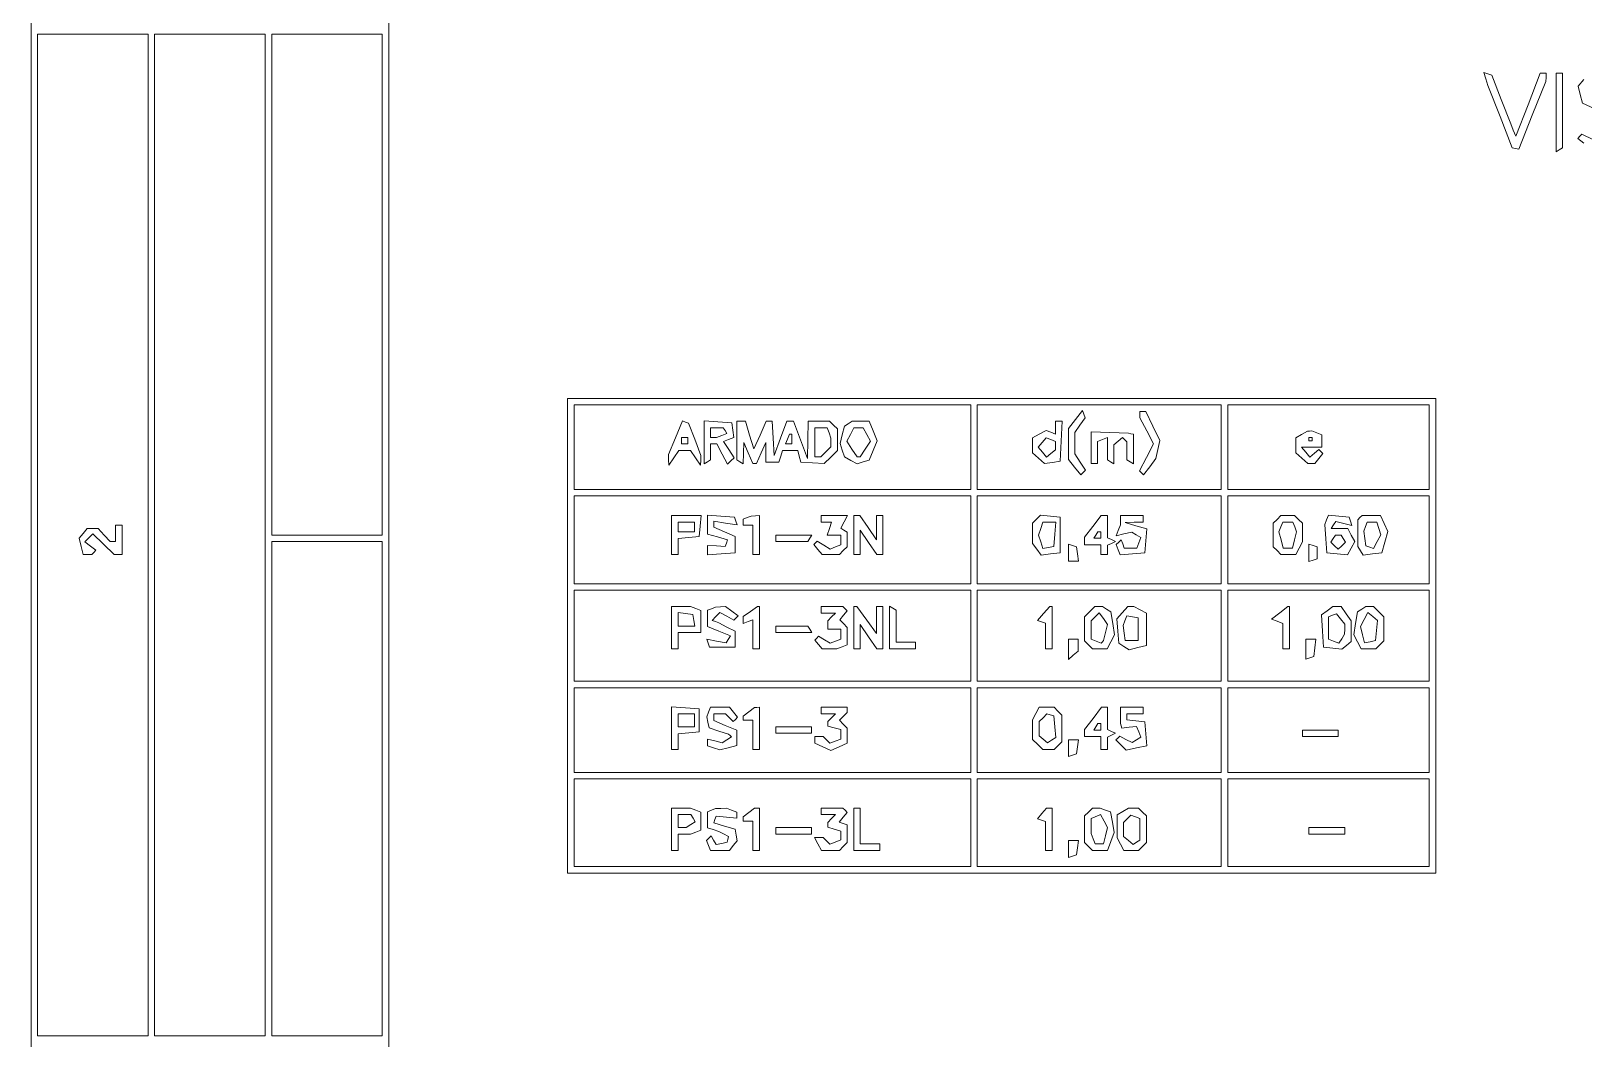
# Paper-space layout 'AN-01-DGE-004' of a CAD drawing. Header units: metres, sheet in millimetres. Extents: x 12 to 193, y 4 to 291.
# Drawn here: x 28.8 to 87.5, y 118.3 to 156.4 of the extents above; entities that cross this region are included whole.
import ezdxf

# ---------------------------------------------------------------- set-up
doc = ezdxf.new("R2010")
doc.units = ezdxf.units.M
doc.layers.add('DGE_CONTORNOS', color=7, linetype='Continuous', lineweight=0)
doc.layers.add('DGE_DATOS', color=7, linetype='Continuous', lineweight=0)

# ---------------------------------------------------------------- blocks, each defined once
blk = doc.blocks.new('LP_REF_DGE_MT_004')
at = {"layer": 'DGE_CONTORNOS'}
for points in [[(28.829, 147.467), (28.829, 24.387), (111.028, 24.387), (193.226, 24.387), (193.226, 147.467), (193.226, 270.547), (111.028, 270.547), (28.829, 270.547)], [(192.981, 195.778), (192.981, 121.255), (186.78, 121.255), (180.58, 121.255), (180.58, 118.431), (180.58, 115.607), (111.457, 115.607), (42.335, 115.607), (42.335, 192.954), (42.335, 270.301), (117.658, 270.301), (192.981, 270.301)], [(33.249, 137.338), (33.249, 118.431), (31.162, 118.431), (29.075, 118.431), (29.075, 137.338), (29.075, 156.245), (31.162, 156.245), (33.249, 156.245)], [(37.669, 137.338), (37.669, 118.431), (35.582, 118.431), (33.495, 118.431), (33.495, 137.338), (33.495, 156.245), (35.582, 156.245), (37.669, 156.245)], [(42.089, 146.792), (42.089, 137.338), (40.002, 137.338), (37.915, 137.338), (37.915, 146.792), (37.915, 156.245), (40.002, 156.245), (42.089, 156.245)], [(83.761, 154.558), (83.839, 154.315), (84.296, 153.139), (84.754, 151.963), (84.876, 151.935), (84.999, 151.906), (85.511, 153.186), (86.023, 154.465), (86.033, 154.618), (86.043, 154.772), (85.929, 154.772), (85.816, 154.772), (85.355, 153.582), (84.894, 152.393), (84.796, 152.631), (84.698, 152.869), (84.343, 153.784), (83.987, 154.7), (83.836, 154.75), (83.684, 154.801)], [(86.411, 153.291), (86.411, 151.811), (86.534, 151.887), (86.657, 151.963), (86.657, 153.367), (86.657, 154.772), (86.534, 154.772), (86.411, 154.772)], [(49.087, 133.532), (49.087, 124.57), (65.478, 124.57), (81.868, 124.57), (81.868, 133.532), (81.868, 142.495), (65.478, 142.495), (49.087, 142.495)], [(64.311, 140.653), (64.311, 139.057), (56.822, 139.057), (49.333, 139.057), (49.333, 140.653), (49.333, 142.249), (56.822, 142.249), (64.311, 142.249)], [(73.765, 140.653), (73.765, 139.057), (69.161, 139.057), (64.557, 139.057), (64.557, 140.653), (64.557, 142.249), (69.161, 142.249), (73.765, 142.249)], [(68.264, 141.699), (67.995, 141.357), (67.995, 140.773), (67.995, 140.189), (68.23, 139.899), (68.465, 139.609), (68.553, 139.698), (68.642, 139.786), (68.441, 140.092), (68.24, 140.399), (68.24, 140.806), (68.24, 141.212), (68.434, 141.488), (68.627, 141.764), (68.581, 141.903), (68.534, 142.042)], [(70.696, 141.885), (70.696, 141.766), (70.954, 141.271), (71.212, 140.776), (70.948, 140.27), (70.684, 139.764), (70.76, 139.689), (70.835, 139.613), (71.068, 139.918), (71.3, 140.223), (71.377, 140.563), (71.453, 140.902), (71.186, 141.453), (70.919, 142.004), (70.808, 142.004), (70.696, 142.004)], [(81.623, 140.653), (81.623, 139.057), (77.817, 139.057), (74.011, 139.057), (74.011, 140.653), (74.011, 142.249), (77.817, 142.249), (81.623, 142.249)], [(53.157, 141.009), (52.893, 140.375), (52.9, 140.176), (52.906, 139.978), (53.099, 140.254), (53.292, 140.53), (53.507, 140.53), (53.723, 140.53), (53.915, 140.254), (54.108, 139.978), (54.114, 140.162), (54.121, 140.346), (53.889, 140.955), (53.658, 141.564), (53.539, 141.604), (53.421, 141.644)], [(54.244, 140.837), (54.244, 140.025), (54.367, 140.101), (54.489, 140.176), (54.489, 140.476), (54.489, 140.776), (54.609, 140.776), (54.729, 140.776), (54.926, 140.393), (55.124, 140.011), (55.248, 140.135), (55.372, 140.258), (55.172, 140.564), (54.972, 140.869), (55.169, 140.945), (55.366, 141.02), (55.327, 141.297), (55.287, 141.574), (54.766, 141.612), (54.244, 141.649)], [(55.034, 141.28), (55.102, 141.17), (54.908, 141.096), (54.715, 141.021), (54.602, 141.021), (54.489, 141.021), (54.489, 141.205), (54.489, 141.39), (54.728, 141.39), (54.966, 141.39)], [(55.472, 140.906), (55.472, 140.176), (55.594, 140.101), (55.717, 140.025), (55.727, 140.431), (55.737, 140.837), (55.912, 140.438), (56.086, 140.039), (56.153, 140.039), (56.22, 140.039), (56.393, 140.438), (56.567, 140.837), (56.572, 140.464), (56.577, 140.092), (56.822, 140.092), (57.068, 140.092), (57.137, 140.311), (57.207, 140.53), (57.491, 140.53), (57.776, 140.53), (57.833, 140.311), (57.89, 140.092), (58.335, 140.062), (58.779, 140.032), (59.028, 140.281), (59.278, 140.53), (59.278, 140.935), (59.278, 141.341), (59.13, 141.488), (58.983, 141.635), (58.578, 141.635), (58.173, 141.635), (58.162, 140.929), (58.152, 140.223), (57.887, 140.929), (57.622, 141.635), (57.492, 141.635), (57.362, 141.635), (57.123, 140.991), (56.883, 140.346), (56.846, 140.991), (56.809, 141.635), (56.698, 141.635), (56.586, 141.635), (56.354, 141.113), (56.122, 140.592), (55.961, 141.113), (55.801, 141.635), (55.636, 141.635), (55.472, 141.635)], [(58.958, 141.195), (59.032, 141.001), (59.032, 140.836), (59.032, 140.671), (58.839, 140.478), (58.646, 140.285), (58.532, 140.285), (58.418, 140.285), (58.418, 140.837), (58.418, 141.39), (58.651, 141.39), (58.883, 141.39)], [(59.686, 141.54), (59.543, 141.449), (59.46, 141.121), (59.378, 140.793), (59.459, 140.539), (59.54, 140.284), (59.782, 140.155), (60.024, 140.026), (60.251, 140.098), (60.479, 140.17), (60.63, 140.534), (60.781, 140.899), (60.628, 141.267), (60.476, 141.635), (60.153, 141.633), (59.83, 141.631)], [(60.387, 141.136), (60.523, 140.882), (60.327, 140.583), (60.131, 140.285), (60.076, 140.285), (60.02, 140.285), (59.824, 140.583), (59.628, 140.882), (59.764, 141.136), (59.9, 141.39), (60.076, 141.39), (60.251, 141.39)], [(67.504, 141.393), (67.504, 141.152), (67.329, 141.219), (67.154, 141.286), (66.899, 141.149), (66.644, 141.013), (66.644, 140.729), (66.644, 140.446), (66.871, 140.24), (67.098, 140.035), (67.393, 140.08), (67.688, 140.124), (67.724, 140.88), (67.761, 141.635), (67.632, 141.635), (67.504, 141.635)], [(53.63, 140.899), (53.63, 140.776), (53.507, 140.776), (53.384, 140.776), (53.384, 140.899), (53.384, 141.021), (53.507, 141.021), (53.63, 141.021)], [(57.559, 140.96), (57.559, 140.776), (57.44, 140.776), (57.321, 140.776), (57.392, 140.96), (57.462, 141.144), (57.51, 141.144), (57.559, 141.144)], [(67.504, 140.716), (67.504, 140.56), (67.336, 140.421), (67.168, 140.282), (67.014, 140.467), (66.86, 140.653), (67.006, 140.83), (67.153, 141.007), (67.328, 140.94), (67.504, 140.872)], [(68.854, 140.637), (68.854, 140.039), (68.977, 140.039), (69.1, 140.039), (69.1, 140.456), (69.1, 140.872), (69.284, 140.943), (69.468, 141.014), (69.468, 140.595), (69.468, 140.176), (69.591, 140.101), (69.714, 140.025), (69.714, 140.385), (69.714, 140.746), (69.878, 140.882), (70.043, 141.019), (70.124, 140.938), (70.205, 140.858), (70.205, 140.517), (70.205, 140.176), (70.327, 140.101), (70.45, 140.025), (70.45, 140.584), (70.45, 141.144), (70.358, 141.161), (70.266, 141.178), (69.56, 141.206), (68.854, 141.235)], [(76.804, 141.134), (76.589, 141.009), (76.589, 140.727), (76.589, 140.446), (76.814, 140.242), (77.038, 140.039), (77.167, 140.039), (77.296, 140.039), (77.451, 140.226), (77.606, 140.413), (77.53, 140.489), (77.454, 140.565), (77.284, 140.423), (77.113, 140.282), (76.959, 140.467), (76.804, 140.653), (77.188, 140.653), (77.571, 140.653), (77.571, 140.885), (77.571, 141.118), (77.377, 141.192), (77.183, 141.267), (77.101, 141.263), (77.019, 141.259)], [(77.203, 140.96), (77.203, 140.899), (77.141, 140.899), (77.08, 140.899), (77.08, 140.96), (77.08, 141.021), (77.141, 141.021), (77.203, 141.021)], [(64.311, 137.154), (64.311, 135.497), (56.822, 135.497), (49.333, 135.497), (49.333, 137.154), (49.333, 138.811), (56.822, 138.811), (64.311, 138.811)], [(73.765, 137.154), (73.765, 135.497), (69.161, 135.497), (64.557, 135.497), (64.557, 137.154), (64.557, 138.811), (69.161, 138.811), (73.765, 138.811)], [(81.623, 137.154), (81.623, 135.497), (77.817, 135.497), (74.011, 135.497), (74.011, 137.154), (74.011, 138.811), (77.817, 138.811), (81.623, 138.811)], [(53.016, 137.338), (53.016, 136.601), (53.139, 136.601), (53.262, 136.601), (53.262, 136.901), (53.262, 137.2), (53.661, 137.238), (54.06, 137.277), (54.098, 137.676), (54.137, 138.075), (53.576, 138.075), (53.016, 138.075)], [(53.875, 137.645), (53.875, 137.461), (53.569, 137.461), (53.262, 137.461), (53.262, 137.645), (53.262, 137.829), (53.569, 137.829), (53.875, 137.829)], [(54.367, 137.731), (54.367, 137.374), (54.744, 137.264), (55.122, 137.154), (55.082, 137.031), (55.042, 136.908), (54.704, 136.927), (54.367, 136.945), (54.367, 136.766), (54.367, 136.587), (54.888, 136.625), (55.41, 136.663), (55.41, 136.97), (55.41, 137.277), (55.011, 137.452), (54.612, 137.628), (54.612, 137.745), (54.612, 137.861), (55.05, 137.79), (55.488, 137.719), (55.439, 137.866), (55.391, 138.013), (54.879, 138.051), (54.367, 138.089)], [(55.871, 137.993), (55.717, 137.932), (55.717, 137.819), (55.717, 137.706), (55.901, 137.706), (56.085, 137.706), (56.085, 137.154), (56.085, 136.601), (56.208, 136.601), (56.331, 136.601), (56.331, 137.338), (56.331, 138.075), (56.178, 138.065), (56.024, 138.055)], [(58.664, 137.952), (58.664, 137.829), (58.856, 137.829), (59.049, 137.829), (58.971, 137.584), (58.893, 137.338), (59.147, 137.338), (59.4, 137.338), (59.4, 137.15), (59.4, 136.962), (59.2, 136.885), (59, 136.808), (58.758, 136.959), (58.517, 137.11), (58.45, 137.043), (58.383, 136.976), (58.538, 136.789), (58.694, 136.601), (59.023, 136.601), (59.351, 136.601), (59.499, 136.749), (59.646, 136.896), (59.646, 137.171), (59.646, 137.446), (59.523, 137.523), (59.4, 137.599), (59.527, 137.837), (59.655, 138.075), (59.159, 138.075), (58.664, 138.075)], [(59.891, 137.338), (59.891, 136.601), (60.014, 136.601), (60.137, 136.601), (60.137, 137.06), (60.137, 137.518), (60.448, 137.06), (60.76, 136.601), (60.878, 136.601), (60.996, 136.601), (60.996, 137.338), (60.996, 138.075), (60.874, 138.075), (60.751, 138.075), (60.751, 137.617), (60.751, 137.158), (60.44, 137.617), (60.128, 138.075), (60.01, 138.075), (59.891, 138.075)], [(66.797, 137.933), (66.644, 137.78), (66.644, 137.398), (66.644, 137.017), (66.804, 136.799), (66.963, 136.58), (67.325, 136.622), (67.688, 136.663), (67.688, 137.338), (67.688, 138.013), (67.319, 138.05), (66.95, 138.086)], [(67.48, 137.37), (67.442, 136.91), (67.238, 136.872), (67.033, 136.833), (66.953, 137.086), (66.873, 137.338), (66.951, 137.584), (67.029, 137.829), (67.274, 137.829), (67.518, 137.829)], [(68.922, 137.664), (68.609, 137.254), (68.609, 137.112), (68.609, 136.97), (68.916, 136.97), (69.222, 136.97), (69.222, 136.786), (69.222, 136.601), (69.345, 136.601), (69.468, 136.601), (69.468, 136.775), (69.468, 136.949), (69.621, 137.021), (69.775, 137.093), (69.621, 137.164), (69.468, 137.236), (69.468, 137.655), (69.468, 138.075), (69.351, 138.075), (69.235, 138.075)], [(69.959, 137.901), (69.959, 137.727), (69.878, 137.514), (69.796, 137.301), (70.093, 137.376), (70.391, 137.451), (70.561, 137.345), (70.732, 137.24), (70.656, 137.044), (70.581, 136.847), (70.342, 136.847), (70.102, 136.847), (70.048, 137.001), (69.993, 137.154), (69.899, 137.067), (69.806, 136.98), (69.882, 136.783), (69.957, 136.587), (70.419, 136.625), (70.88, 136.663), (70.918, 137.118), (70.955, 137.573), (70.549, 137.69), (70.143, 137.807), (70.481, 137.818), (70.819, 137.829), (70.819, 137.952), (70.819, 138.075), (70.389, 138.075), (69.959, 138.075)], [(75.877, 137.927), (75.73, 137.78), (75.73, 137.338), (75.73, 136.896), (75.877, 136.749), (76.024, 136.601), (76.302, 136.601), (76.58, 136.601), (76.707, 136.839), (76.835, 137.076), (76.835, 137.428), (76.835, 137.78), (76.687, 137.927), (76.54, 138.075), (76.282, 138.075), (76.024, 138.075)], [(76.545, 137.645), (76.615, 137.46), (76.539, 137.154), (76.462, 136.847), (76.282, 136.847), (76.103, 136.847), (76.026, 137.154), (75.949, 137.46), (76.019, 137.645), (76.09, 137.829), (76.282, 137.829), (76.474, 137.829)], [(77.747, 137.913), (77.678, 137.735), (77.717, 137.199), (77.755, 136.663), (78.146, 136.625), (78.537, 136.587), (78.672, 136.84), (78.808, 137.093), (78.676, 137.338), (78.545, 137.584), (78.235, 137.584), (77.925, 137.584), (78.007, 137.716), (78.089, 137.849), (78.395, 137.772), (78.7, 137.696), (78.648, 137.855), (78.596, 138.013), (78.205, 138.052), (77.815, 138.09)], [(79.004, 137.993), (78.922, 137.911), (78.924, 137.41), (78.925, 136.908), (79.029, 136.745), (79.133, 136.582), (79.484, 136.622), (79.835, 136.663), (79.949, 137.065), (80.064, 137.466), (79.925, 137.77), (79.786, 138.075), (79.436, 138.075), (79.085, 138.075)], [(79.718, 137.588), (79.795, 137.347), (79.657, 137.09), (79.519, 136.832), (79.374, 136.88), (79.229, 136.928), (79.188, 137.203), (79.148, 137.479), (79.215, 137.654), (79.282, 137.829), (79.462, 137.829), (79.642, 137.829)], [(32.021, 137.4), (32.021, 137.093), (31.918, 137.093), (31.814, 137.093), (31.592, 137.338), (31.369, 137.584), (31.158, 137.584), (30.946, 137.584), (30.795, 137.401), (30.643, 137.219), (30.721, 136.91), (30.798, 136.601), (30.96, 136.601), (31.121, 136.601), (31.201, 136.681), (31.281, 136.761), (31.068, 136.919), (30.855, 137.076), (31.008, 137.231), (31.161, 137.387), (31.567, 136.994), (31.972, 136.601), (32.119, 136.601), (32.267, 136.601), (32.267, 137.154), (32.267, 137.706), (32.144, 137.706), (32.021, 137.706)], [(56.945, 137.215), (56.945, 137.093), (57.551, 137.093), (58.158, 137.093), (58.234, 137.215), (58.31, 137.338), (57.627, 137.338), (56.945, 137.338)], [(69.222, 137.338), (69.222, 137.215), (69.092, 137.215), (68.962, 137.215), (69.038, 137.338), (69.114, 137.461), (69.168, 137.461), (69.222, 137.461)], [(78.376, 137.205), (78.458, 137.071), (78.322, 136.935), (78.185, 136.798), (78.048, 136.935), (77.912, 137.071), (77.994, 137.205), (78.077, 137.338), (78.185, 137.338), (78.293, 137.338)], [(42.089, 127.762), (42.089, 118.431), (40.002, 118.431), (37.915, 118.431), (37.915, 127.762), (37.915, 137.093), (40.002, 137.093), (42.089, 137.093)], [(67.995, 136.673), (67.995, 136.356), (68.187, 136.356), (68.38, 136.356), (68.341, 136.623), (68.302, 136.889), (68.148, 136.94), (67.995, 136.99)], [(77.08, 136.663), (77.08, 136.335), (77.234, 136.387), (77.387, 136.438), (77.387, 136.663), (77.387, 136.888), (77.234, 136.939), (77.08, 136.99)], [(64.311, 133.532), (64.311, 131.813), (56.822, 131.813), (49.333, 131.813), (49.333, 133.532), (49.333, 135.251), (56.822, 135.251), (64.311, 135.251)], [(73.765, 133.532), (73.765, 131.813), (69.161, 131.813), (64.557, 131.813), (64.557, 133.532), (64.557, 135.251), (69.161, 135.251), (73.765, 135.251)], [(81.623, 133.532), (81.623, 131.813), (77.817, 131.813), (74.011, 131.813), (74.011, 133.532), (74.011, 135.251), (77.817, 135.251), (81.623, 135.251)], [(53.016, 133.839), (53.016, 133.041), (53.139, 133.041), (53.262, 133.041), (53.262, 133.348), (53.262, 133.655), (53.691, 133.655), (54.121, 133.655), (54.121, 134.072), (54.121, 134.488), (53.927, 134.563), (53.733, 134.637), (53.374, 134.637), (53.016, 134.637)], [(53.853, 134.115), (53.893, 133.9), (53.578, 133.9), (53.262, 133.9), (53.262, 134.155), (53.262, 134.409), (53.537, 134.369), (53.812, 134.33)], [(54.52, 134.556), (54.367, 134.494), (54.367, 134.191), (54.367, 133.888), (54.801, 133.706), (55.236, 133.525), (55.155, 133.393), (55.073, 133.262), (54.71, 133.335), (54.347, 133.407), (54.398, 133.255), (54.448, 133.102), (54.929, 133.102), (55.41, 133.102), (55.41, 133.406), (55.41, 133.709), (55.103, 133.864), (54.796, 134.019), (54.674, 134.067), (54.551, 134.115), (54.691, 134.265), (54.831, 134.414), (55.101, 134.27), (55.37, 134.126), (55.451, 134.208), (55.533, 134.289), (55.294, 134.463), (55.056, 134.637), (54.865, 134.627), (54.674, 134.618)], [(55.99, 134.446), (55.717, 134.255), (55.717, 134.126), (55.717, 133.997), (55.901, 134.068), (56.085, 134.138), (56.085, 133.59), (56.085, 133.041), (56.208, 133.041), (56.331, 133.041), (56.331, 133.839), (56.331, 134.637), (56.297, 134.637), (56.263, 134.637)], [(58.664, 134.514), (58.664, 134.392), (58.934, 134.392), (59.204, 134.392), (59.057, 134.244), (58.909, 134.097), (58.909, 133.937), (58.909, 133.778), (59.155, 133.778), (59.4, 133.778), (59.4, 133.59), (59.4, 133.402), (59.2, 133.325), (59, 133.248), (58.783, 133.383), (58.567, 133.518), (58.494, 133.444), (58.42, 133.371), (58.557, 133.206), (58.694, 133.041), (58.976, 133.041), (59.258, 133.041), (59.452, 133.116), (59.646, 133.19), (59.646, 133.521), (59.646, 133.851), (59.504, 133.994), (59.362, 134.136), (59.503, 134.306), (59.644, 134.476), (59.563, 134.556), (59.482, 134.637), (59.073, 134.637), (58.664, 134.637)], [(59.891, 133.839), (59.891, 133.041), (60.014, 133.041), (60.137, 133.041), (60.137, 133.499), (60.137, 133.957), (60.448, 133.499), (60.76, 133.041), (60.878, 133.041), (60.996, 133.041), (60.996, 133.839), (60.996, 134.637), (60.874, 134.637), (60.751, 134.637), (60.751, 134.128), (60.751, 133.618), (60.382, 134.128), (60.013, 134.637), (59.952, 134.637), (59.891, 134.637)], [(61.242, 133.846), (61.242, 133.041), (61.733, 133.041), (62.224, 133.041), (62.224, 133.164), (62.224, 133.287), (61.856, 133.287), (61.488, 133.287), (61.488, 133.893), (61.488, 134.5), (61.365, 134.576), (61.242, 134.652)], [(67.062, 134.374), (66.828, 134.11), (66.982, 134.056), (67.135, 134.003), (67.135, 133.522), (67.135, 133.041), (67.258, 133.041), (67.381, 133.041), (67.381, 133.839), (67.381, 134.637), (67.338, 134.637), (67.296, 134.637)], [(68.801, 134.444), (68.609, 134.251), (68.609, 133.794), (68.609, 133.336), (68.756, 133.188), (68.903, 133.041), (69.181, 133.041), (69.459, 133.041), (69.6, 133.303), (69.74, 133.566), (69.67, 133.999), (69.599, 134.433), (69.442, 134.533), (69.284, 134.633), (69.139, 134.635), (68.994, 134.637)], [(69.402, 133.655), (69.325, 133.349), (69.279, 133.302), (69.233, 133.256), (69.044, 133.329), (68.854, 133.402), (68.854, 133.749), (68.854, 134.097), (69.006, 134.249), (69.158, 134.401), (69.318, 134.181), (69.479, 133.962)], [(70.031, 134.404), (69.82, 134.17), (69.859, 133.71), (69.898, 133.25), (70.094, 133.128), (70.289, 133.005), (70.615, 133.087), (70.941, 133.169), (70.941, 133.776), (70.941, 134.383), (70.704, 134.51), (70.466, 134.637), (70.355, 134.637), (70.243, 134.637)], [(70.634, 133.776), (70.634, 133.348), (70.389, 133.348), (70.143, 133.348), (70.103, 133.633), (70.062, 133.918), (70.133, 134.103), (70.204, 134.287), (70.419, 134.246), (70.634, 134.204)], [(75.976, 134.396), (75.67, 134.161), (75.884, 134.079), (76.098, 133.997), (76.098, 133.519), (76.098, 133.041), (76.221, 133.041), (76.343, 133.041), (76.343, 133.839), (76.343, 134.637), (76.313, 134.634), (76.282, 134.632)], [(77.771, 134.48), (77.556, 134.322), (77.594, 133.712), (77.633, 133.102), (77.978, 133.063), (78.323, 133.023), (78.499, 133.17), (78.676, 133.317), (78.676, 133.704), (78.676, 134.091), (78.485, 134.364), (78.294, 134.637), (78.14, 134.637), (77.986, 134.637)], [(78.429, 133.785), (78.427, 133.594), (78.318, 133.422), (78.21, 133.251), (78.013, 133.326), (77.817, 133.402), (77.817, 133.825), (77.817, 134.248), (77.97, 134.306), (78.124, 134.363), (78.277, 134.17), (78.431, 133.976)], [(79.071, 134.533), (78.913, 134.433), (78.843, 133.999), (78.772, 133.566), (78.913, 133.303), (79.053, 133.041), (79.331, 133.041), (79.609, 133.041), (79.757, 133.188), (79.904, 133.336), (79.904, 133.794), (79.904, 134.251), (79.711, 134.444), (79.518, 134.637), (79.373, 134.635), (79.229, 134.633)], [(79.634, 133.728), (79.597, 133.35), (79.387, 133.31), (79.176, 133.27), (79.1, 133.574), (79.024, 133.878), (79.165, 134.143), (79.307, 134.407), (79.489, 134.257), (79.671, 134.106)], [(56.945, 133.778), (56.945, 133.655), (57.627, 133.655), (58.31, 133.655), (58.234, 133.778), (58.158, 133.9), (57.551, 133.9), (56.945, 133.9)], [(67.995, 133.026), (67.995, 132.643), (68.179, 132.796), (68.363, 132.948), (68.363, 133.179), (68.363, 133.409), (68.179, 133.409), (67.995, 133.409)], [(76.957, 133.031), (76.957, 132.652), (77.111, 132.703), (77.264, 132.753), (77.303, 133.081), (77.342, 133.409), (77.15, 133.409), (76.957, 133.409)], [(64.311, 129.972), (64.311, 128.376), (56.822, 128.376), (49.333, 128.376), (49.333, 129.972), (49.333, 131.568), (56.822, 131.568), (64.311, 131.568)], [(73.765, 129.972), (73.765, 128.376), (69.161, 128.376), (64.557, 128.376), (64.557, 129.972), (64.557, 131.568), (69.161, 131.568), (73.765, 131.568)], [(81.623, 129.972), (81.623, 128.376), (77.817, 128.376), (74.011, 128.376), (74.011, 129.972), (74.011, 131.568), (77.817, 131.568), (81.623, 131.568)], [(53.016, 130.04), (53.016, 129.235), (53.139, 129.235), (53.262, 129.235), (53.262, 129.534), (53.262, 129.833), (53.661, 129.872), (54.06, 129.91), (54.06, 130.34), (54.06, 130.77), (53.538, 130.808), (53.016, 130.845)], [(54.414, 130.654), (54.346, 130.477), (54.387, 130.265), (54.428, 130.053), (54.796, 129.934), (55.165, 129.815), (55.222, 129.764), (55.28, 129.713), (55.101, 129.602), (54.921, 129.491), (54.644, 129.56), (54.367, 129.63), (54.367, 129.502), (54.367, 129.374), (54.602, 129.3), (54.837, 129.225), (55.154, 129.305), (55.472, 129.385), (55.472, 129.676), (55.472, 129.968), (55.042, 130.148), (54.612, 130.328), (54.612, 130.457), (54.612, 130.586), (54.833, 130.586), (55.054, 130.586), (55.199, 130.44), (55.345, 130.295), (55.426, 130.376), (55.507, 130.457), (55.351, 130.644), (55.196, 130.831), (54.839, 130.831), (54.482, 130.831)], [(55.932, 130.66), (55.717, 130.497), (55.717, 130.419), (55.717, 130.34), (55.901, 130.34), (56.085, 130.34), (56.085, 129.788), (56.085, 129.235), (56.208, 129.235), (56.331, 129.235), (56.331, 130.033), (56.331, 130.831), (56.239, 130.827), (56.147, 130.823)], [(58.664, 130.708), (58.664, 130.586), (58.934, 130.586), (59.204, 130.586), (59.057, 130.438), (58.909, 130.291), (58.909, 130.207), (58.909, 130.123), (59.155, 130.059), (59.4, 129.995), (59.4, 129.812), (59.4, 129.63), (59.196, 129.551), (58.991, 129.473), (58.864, 129.599), (58.737, 129.726), (58.578, 129.726), (58.418, 129.726), (58.418, 129.601), (58.418, 129.475), (58.725, 129.336), (59.032, 129.196), (59.339, 129.336), (59.646, 129.475), (59.646, 129.76), (59.646, 130.045), (59.499, 130.193), (59.351, 130.34), (59.499, 130.487), (59.646, 130.635), (59.646, 130.733), (59.646, 130.831), (59.155, 130.831), (58.664, 130.831)], [(66.771, 130.594), (66.644, 130.356), (66.644, 129.989), (66.644, 129.621), (66.837, 129.428), (67.03, 129.235), (67.242, 129.235), (67.454, 129.235), (67.602, 129.382), (67.749, 129.53), (67.749, 130.033), (67.749, 130.537), (67.602, 130.684), (67.454, 130.831), (67.176, 130.831), (66.898, 130.831)], [(68.93, 130.41), (68.609, 129.988), (68.609, 129.857), (68.609, 129.726), (68.916, 129.726), (69.222, 129.726), (69.222, 129.481), (69.222, 129.235), (69.345, 129.235), (69.468, 129.235), (69.468, 129.47), (69.468, 129.706), (69.621, 129.777), (69.775, 129.849), (69.621, 129.921), (69.468, 129.992), (69.468, 130.412), (69.468, 130.831), (69.36, 130.831), (69.252, 130.831)], [(69.959, 130.524), (69.959, 130.217), (69.99, 130.129), (70.02, 130.04), (70.297, 130.076), (70.574, 130.112), (70.653, 129.907), (70.732, 129.701), (70.567, 129.6), (70.402, 129.498), (70.17, 129.622), (69.938, 129.746), (69.864, 129.672), (69.79, 129.598), (69.984, 129.404), (70.178, 129.21), (70.566, 129.295), (70.955, 129.38), (70.917, 129.83), (70.88, 130.279), (70.542, 130.318), (70.205, 130.356), (70.205, 130.471), (70.205, 130.586), (70.512, 130.586), (70.819, 130.586), (70.819, 130.708), (70.819, 130.831), (70.389, 130.831), (69.959, 130.831)], [(53.875, 130.34), (53.875, 130.095), (53.569, 130.095), (53.262, 130.095), (53.262, 130.34), (53.262, 130.586), (53.569, 130.586), (53.875, 130.586)], [(67.482, 130.098), (67.522, 129.691), (67.363, 129.593), (67.205, 129.495), (67.047, 129.625), (66.89, 129.756), (66.89, 130.024), (66.89, 130.291), (67.039, 130.44), (67.187, 130.589), (67.315, 130.547), (67.442, 130.505)], [(69.222, 130.095), (69.222, 129.972), (69.092, 129.972), (68.962, 129.972), (69.038, 130.095), (69.114, 130.217), (69.168, 130.217), (69.222, 130.217)], [(56.945, 129.972), (56.945, 129.849), (57.62, 129.849), (58.295, 129.849), (58.295, 129.972), (58.295, 130.095), (57.62, 130.095), (56.945, 130.095)], [(67.995, 129.286), (67.995, 128.969), (68.148, 129.02), (68.302, 129.07), (68.341, 129.337), (68.38, 129.603), (68.187, 129.603), (67.995, 129.603)], [(76.835, 129.849), (76.835, 129.726), (77.51, 129.726), (78.185, 129.726), (78.185, 129.849), (78.185, 129.972), (77.51, 129.972), (76.835, 129.972)], [(64.311, 126.473), (64.311, 124.815), (56.822, 124.815), (49.333, 124.815), (49.333, 126.473), (49.333, 128.13), (56.822, 128.13), (64.311, 128.13)], [(73.765, 126.473), (73.765, 124.815), (69.161, 124.815), (64.557, 124.815), (64.557, 126.473), (64.557, 128.13), (69.161, 128.13), (73.765, 128.13)], [(81.623, 126.473), (81.623, 124.815), (77.817, 124.815), (74.011, 124.815), (74.011, 126.473), (74.011, 128.13), (77.817, 128.13), (81.623, 128.13)], [(53.016, 126.227), (53.016, 125.429), (53.139, 125.429), (53.262, 125.429), (53.262, 125.736), (53.262, 126.043), (53.497, 126.043), (53.733, 126.043), (53.927, 126.118), (54.121, 126.192), (54.121, 126.534), (54.121, 126.876), (53.927, 126.951), (53.733, 127.025), (53.374, 127.025), (53.016, 127.025)], [(53.823, 126.643), (53.907, 126.507), (53.738, 126.4), (53.569, 126.292), (53.415, 126.29), (53.262, 126.289), (53.262, 126.534), (53.262, 126.78), (53.5, 126.78), (53.738, 126.78)], [(54.52, 126.944), (54.367, 126.882), (54.367, 126.581), (54.367, 126.281), (54.581, 126.214), (54.796, 126.148), (54.98, 126.051), (55.165, 125.955), (55.14, 125.845), (55.116, 125.736), (54.91, 125.693), (54.703, 125.651), (54.603, 125.813), (54.503, 125.975), (54.419, 125.891), (54.336, 125.808), (54.409, 125.619), (54.482, 125.429), (54.839, 125.429), (55.196, 125.429), (55.344, 125.607), (55.492, 125.786), (55.451, 126.006), (55.41, 126.227), (55.009, 126.345), (54.609, 126.463), (54.653, 126.591), (54.698, 126.718), (55.085, 126.68), (55.472, 126.641), (55.472, 126.759), (55.472, 126.876), (55.277, 126.951), (55.083, 127.025), (54.878, 127.016), (54.674, 127.006)], [(55.932, 126.854), (55.717, 126.691), (55.717, 126.613), (55.717, 126.534), (55.901, 126.534), (56.085, 126.534), (56.085, 125.982), (56.085, 125.429), (56.208, 125.429), (56.331, 125.429), (56.331, 126.227), (56.331, 127.025), (56.239, 127.021), (56.147, 127.017)], [(58.664, 126.902), (58.664, 126.78), (58.934, 126.78), (59.204, 126.78), (59.057, 126.632), (58.909, 126.485), (58.909, 126.395), (58.909, 126.305), (59.155, 126.227), (59.4, 126.149), (59.4, 125.987), (59.4, 125.824), (59.196, 125.745), (58.991, 125.667), (58.864, 125.793), (58.737, 125.92), (58.573, 125.92), (58.41, 125.92), (58.541, 125.675), (58.672, 125.429), (59.012, 125.429), (59.351, 125.429), (59.499, 125.576), (59.646, 125.724), (59.646, 126.057), (59.646, 126.391), (59.492, 126.443), (59.339, 126.494), (59.491, 126.679), (59.644, 126.864), (59.563, 126.944), (59.482, 127.025), (59.073, 127.025), (58.664, 127.025)], [(59.891, 126.227), (59.891, 125.429), (60.383, 125.429), (60.874, 125.429), (60.874, 125.552), (60.874, 125.675), (60.505, 125.675), (60.137, 125.675), (60.137, 126.35), (60.137, 127.025), (60.014, 127.025), (59.891, 127.025)], [(66.997, 126.821), (66.828, 126.617), (66.982, 126.565), (67.135, 126.514), (67.135, 125.971), (67.135, 125.429), (67.258, 125.429), (67.381, 125.429), (67.381, 126.227), (67.381, 127.025), (67.273, 127.025), (67.165, 127.025)], [(68.756, 126.878), (68.609, 126.731), (68.609, 126.227), (68.609, 125.724), (68.756, 125.576), (68.903, 125.429), (69.189, 125.429), (69.474, 125.429), (69.602, 125.766), (69.73, 126.102), (69.657, 126.49), (69.584, 126.879), (69.393, 126.952), (69.202, 127.025), (69.053, 127.025), (68.903, 127.025)], [(69.344, 126.537), (69.474, 126.294), (69.396, 125.984), (69.319, 125.675), (69.161, 125.675), (69.003, 125.675), (68.929, 125.869), (68.854, 126.063), (68.854, 126.35), (68.854, 126.636), (69.008, 126.698), (69.161, 126.76), (69.187, 126.77), (69.214, 126.78)], [(70.051, 126.893), (69.836, 126.767), (69.836, 126.336), (69.836, 125.904), (69.963, 125.667), (70.091, 125.429), (70.369, 125.429), (70.647, 125.429), (70.794, 125.576), (70.941, 125.724), (70.941, 126.227), (70.941, 126.731), (70.794, 126.878), (70.647, 127.025), (70.456, 127.021), (70.266, 127.018)], [(70.696, 126.221), (70.696, 125.812), (70.568, 125.733), (70.439, 125.654), (70.261, 125.802), (70.082, 125.95), (70.082, 126.218), (70.082, 126.485), (70.22, 126.623), (70.357, 126.76), (70.527, 126.696), (70.696, 126.631)], [(56.945, 126.166), (56.945, 126.043), (57.62, 126.043), (58.295, 126.043), (58.295, 126.166), (58.295, 126.289), (57.62, 126.289), (56.945, 126.289)], [(77.08, 126.166), (77.08, 126.043), (77.755, 126.043), (78.431, 126.043), (78.431, 126.166), (78.431, 126.289), (77.755, 126.289), (77.08, 126.289)], [(67.995, 125.48), (67.995, 125.163), (68.148, 125.214), (68.302, 125.264), (68.341, 125.531), (68.38, 125.797), (68.187, 125.797), (67.995, 125.797)]]:
    blk.add_lwpolyline(points, close=True, dxfattribs=at)
for points in [[(87.464, 154.537), (87.241, 154.291), (87.322, 153.969), (87.403, 153.647), (88.204, 153.284)], [(87.824, 152.263), (87.384, 152.471), (87.306, 152.393), (87.227, 152.314), (87.464, 152.135)]]:
    blk.add_lwpolyline(points, dxfattribs=at)

psp = doc.layouts.new('AN-01-DGE-004')

# ---------------------------------------------------------------- block references
at = {"layer": 'DGE_DATOS'}
psp.add_blockref('LP_REF_DGE_MT_004', (0, 0), dxfattribs=at)

doc.saveas('drawing.dxf')
